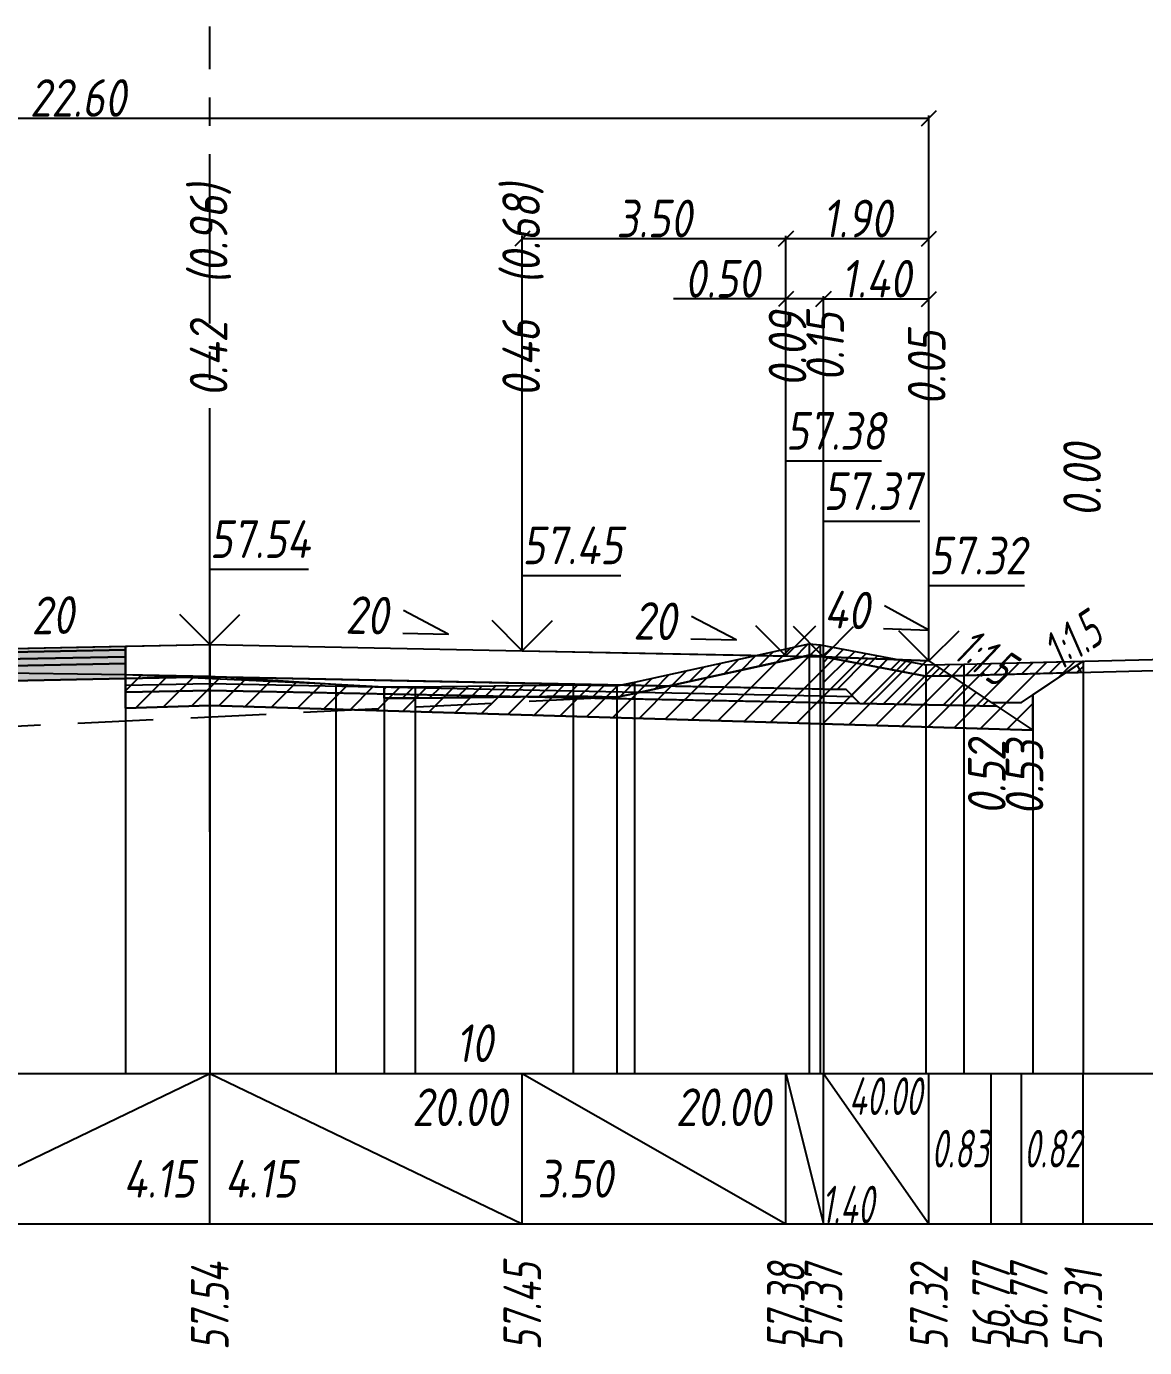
# Model space of a CAD drawing. Extents: x -717 to 1451, y -133302 to 233.
# Drawn here: x 171.2 to 245.4, y -77649.2 to -77561.5 of the extents above; entities that cross this region are included whole.
import ezdxf
from ezdxf.enums import TextEntityAlignment as Align

# ---------------------------------------------------------------- set-up
doc = ezdxf.new("R2010")
doc.units = 0
doc.linetypes.add('осевая2', pattern=[1.125, 0.75, -0.125, 0.125, -0.125])
doc.linetypes.add('штриховая', pattern=[0.75, 0.5, -0.25])
for name, color, linetype in [('Интерполированный поперечник', 2, 'Continuous'), ('Код_514', 1, 'Continuous'), ('Контур_0', 7, 'Continuous'), ('Контур_2521', 7, 'Continuous'), ('Контур_2564', 7, 'Continuous'), ('Контур_2660', 7, 'Continuous'), ('Контур_2665', 7, 'Continuous'), ('Контур_400', 7, 'Continuous'), ('Контур_508', 7, 'Continuous'), ('Контур_512', 7, 'Continuous'), ('Контур_513', 7, 'Continuous'), ('Красный поперечник', 1, 'Continuous'), ('Объём_2501', 7, 'Continuous'), ('Объём_2564', 7, 'Continuous'), ('Объём_2650', 7, 'Continuous'), ('Объём_2660', 7, 'Continuous'), ('Объём_2661', 7, 'Continuous'), ('Объём_2662', 7, 'Continuous'), ('Объём_2663', 7, 'Continuous'), ('Объём_2664', 7, 'Continuous'), ('Объём_2665', 7, 'Continuous'), ('Объём_2666', 7, 'Continuous'), ('Объём_2753', 7, 'Continuous'), ('Ось', 1, 'осевая2'), ('Откосы', 7, 'Continuous'), ('Отметки покрытия', 7, 'Continuous'), ('Рабочие отметки', 7, 'Continuous'), ('Рабочие отметки доп.', 7, 'Continuous'), ('Слои выравнивания', 7, 'Continuous'), ('Таблица', 7, 'Continuous'), ('Уклоны проезжей части', 7, 'Continuous'), ('Черный поперечник', 3, 'Continuous')]:
    doc.layers.add(name, color=color, linetype=linetype)
for name, color, linetype, true_color in [('Контур_2540', 2, 'Continuous', 0xffff00), ('Контур_2560', 2, 'Continuous', 0xffff00), ('Контур_2561', 7, 'Continuous', 0xff8040), ('Контур_2562', 3, 'Continuous', 0x00ff00), ('Контур_2563', 7, 'Continuous', 0xff8000), ('Контур_2570', 7, 'Continuous', 0x80ff00), ('Контур_2725', 7, 'Continuous', 0x323232), ('Контур_2736', 4, 'Continuous', 0x00ffff), ('Контур_2760', 7, 'Continuous', 0x323232), ('Контур_2761', 7, 'Continuous', 0x323232), ('Контур_2762', 7, 'Continuous', 0x323232), ('Контур_2763', 7, 'Continuous', 0x323232), ('Контур_402', 7, 'Continuous', 0xff6464), ('Контур_703', 4, 'Continuous', 0x00ffff), ('Контур_707', 4, 'Continuous', 0x00ffff), ('Контур_720', 131, 'Continuous', 0xaaffff), ('Объём_2500', 7, 'Continuous', 0xc0c0c0), ('Объём_2520', 7, 'Continuous', 0x80ffff), ('Объём_2540', 2, 'Continuous', 0xffff00), ('Объём_2560', 2, 'Continuous', 0xffff00), ('Объём_2561', 7, 'Continuous', 0xff8040), ('Объём_2562', 3, 'Continuous', 0x00ff00), ('Объём_2563', 7, 'Continuous', 0xff8000), ('Объём_2570', 7, 'Continuous', 0x80ff00), ('Объём_2600', 7, 'Continuous', 0x808000), ('Объём_2746', 2, 'Continuous', 0xffff00)]:
    doc.layers.add(name, color=color, linetype=linetype, true_color=true_color)
doc.styles.get("Standard").update_dxf_attribs({"font": 'txt', "height": 2.5})
doc.styles.add('М', font='romand.shx', dxfattribs={"width": 0.8, "oblique": 10, "height": 2.5})
doc.dimstyles.get("Standard").update_dxf_attribs({"dimtxt": 0.18, "dimasz": 0.18, "dimexe": 0.18, "dimexo": 0.0625, "dimgap": 0.09, "dimtad": 0, "dimtih": 1, "dimtoh": 1, "dimdec": 4, "dimzin": 0, "dimdsep": 46, "dimtxsty": 'Standard', "dimcen": 0.09, "dimadec": 0, "dimazin": 0, "dimtfac": 1, "dimtdec": 4, "dimtofl": 0, "dimtmove": 0, "dimatfit": 3, "dimfxl": 1, "dimtolj": 1, "dimtzin": 0, "dimarcsym": 0})

# ---------------------------------------------------------------- blocks, each defined once
blk = doc.blocks.new('_Oblique')
at = {"color": 0, "linetype": 'ByBlock', "lineweight": -2}
blk.add_line((-0.5, -0.5), (0.5, 0.5), dxfattribs=at)
blk = doc.blocks.new('*D3156')
at = {"color": 0, "lineweight": -2, "transparency": 16777216}
for p, q in [((224.122, -77603.344), (224.122, -77579.411)), ((224.122, -77579.591), (231.122, -77579.591)), ((231.122, -77603.624), (231.122, -77579.411))]:
    blk.add_line(p, q, dxfattribs=at)
at = {"layer": 'Defpoints', "color": 0, "transparency": 16777216}
for p in [(231.122, -77579.591), (224.122, -77603.406), (231.122, -77603.686)]:
    blk.add_point(p, dxfattribs=at)
at = {"color": 0, "lineweight": -2, "transparency": 16777216, "rotation": 180}
blk.add_blockref('_Oblique', (224.122, -77579.591), dxfattribs=at)
at = {"color": 0, "lineweight": -2, "transparency": 16777216}
blk.add_blockref('_Oblique', (231.122, -77579.591), dxfattribs=at)
at = {"color": 0, "transparency": 16777216, "insert": (227.622, -77578.251), "char_height": 2.5, "width": 0.69, "attachment_point": 5, "style": 'М'}
blk.add_mtext('\\A1;1.40', dxfattribs=at)
blk = doc.blocks.new('*D3158')
at = {"color": 0, "lineweight": -2, "transparency": 16777216}
for p, q in [((221.622, -77579.591), (214.169, -77579.591)), ((221.622, -77603.294), (221.622, -77579.411)), ((224.122, -77579.591), (221.622, -77579.591)), ((224.122, -77603.344), (224.122, -77579.411))]:
    blk.add_line(p, q, dxfattribs=at)
at = {"layer": 'Defpoints', "color": 0, "transparency": 16777216}
for p in [(224.122, -77579.591), (221.622, -77603.356), (224.122, -77603.406)]:
    blk.add_point(p, dxfattribs=at)
at = {"color": 0, "lineweight": -2, "transparency": 16777216, "rotation": 180}
blk.add_blockref('_Oblique', (221.622, -77579.591), dxfattribs=at)
at = {"color": 0, "lineweight": -2, "transparency": 16777216}
blk.add_blockref('_Oblique', (224.122, -77579.591), dxfattribs=at)
at = {"color": 0, "transparency": 16777216, "insert": (217.395, -77578.251), "char_height": 2.5, "width": 0.72, "attachment_point": 5, "style": 'М'}
blk.add_mtext('\\A1;0.50', dxfattribs=at)
blk = doc.blocks.new('*D3160')
at = {"color": 0, "lineweight": -2, "transparency": 16777216}
for p, q in [((204.122, -77602.944), (204.122, -77575.411)), ((221.622, -77575.591), (204.122, -77575.591)), ((221.622, -77603.294), (221.622, -77575.411))]:
    blk.add_line(p, q, dxfattribs=at)
at = {"layer": 'Defpoints', "color": 0, "transparency": 16777216}
for p in [(204.122, -77575.591), (204.122, -77603.006), (221.622, -77603.356)]:
    blk.add_point(p, dxfattribs=at)
at = {"color": 0, "lineweight": -2, "transparency": 16777216, "rotation": 180}
blk.add_blockref('_Oblique', (204.122, -77575.591), dxfattribs=at)
at = {"color": 0, "lineweight": -2, "transparency": 16777216}
blk.add_blockref('_Oblique', (221.622, -77575.591), dxfattribs=at)
at = {"color": 0, "transparency": 16777216, "insert": (212.872, -77574.251), "char_height": 2.5, "width": 0.75, "attachment_point": 5, "style": 'М'}
blk.add_mtext('\\A1;3.50', dxfattribs=at)
blk = doc.blocks.new('*D3161')
at = {"color": 0, "lineweight": -2, "transparency": 16777216}
for p, q in [((221.622, -77603.294), (221.622, -77575.411)), ((231.122, -77575.591), (221.622, -77575.591)), ((231.122, -77603.624), (231.122, -77575.411))]:
    blk.add_line(p, q, dxfattribs=at)
at = {"layer": 'Defpoints', "color": 0, "transparency": 16777216}
for p in [(221.622, -77575.591), (221.622, -77603.356), (231.122, -77603.686)]:
    blk.add_point(p, dxfattribs=at)
at = {"color": 0, "lineweight": -2, "transparency": 16777216, "rotation": 180}
blk.add_blockref('_Oblique', (221.622, -77575.591), dxfattribs=at)
at = {"color": 0, "lineweight": -2, "transparency": 16777216}
blk.add_blockref('_Oblique', (231.122, -77575.591), dxfattribs=at)
at = {"color": 0, "transparency": 16777216, "insert": (226.372, -77574.251), "char_height": 2.5, "width": 0.69, "attachment_point": 5, "style": 'М'}
blk.add_mtext('\\A1;1.90', dxfattribs=at)
blk = doc.blocks.new('*D3163')
at = {"color": 0, "lineweight": -2, "transparency": 16777216}
for p, q in [((118.122, -77603.974), (118.122, -77567.411)), ((118.122, -77567.591), (231.122, -77567.591)), ((231.122, -77603.624), (231.122, -77567.411))]:
    blk.add_line(p, q, dxfattribs=at)
at = {"layer": 'Defpoints', "color": 0, "transparency": 16777216}
for p in [(231.122, -77567.591), (118.122, -77604.036), (231.122, -77603.686)]:
    blk.add_point(p, dxfattribs=at)
at = {"color": 0, "lineweight": -2, "transparency": 16777216, "rotation": 180}
blk.add_blockref('_Oblique', (118.122, -77567.591), dxfattribs=at)
at = {"color": 0, "lineweight": -2, "transparency": 16777216}
blk.add_blockref('_Oblique', (231.122, -77567.591), dxfattribs=at)
at = {"color": 0, "transparency": 16777216, "insert": (174.622, -77566.251), "char_height": 2.5, "width": 0.93, "attachment_point": 5, "style": 'М'}
blk.add_mtext('\\A1;22.60', dxfattribs=at)

msp = doc.modelspace()

# ---------------------------------------------------------------- hatches: boundary and pattern name
at = {"layer": 'Объём_2563'}
h = msp.add_hatch(dxfattribs=at)
h.set_pattern_fill('ANSI31', color=256, scale=0.3)
h.paths.add_polyline_path([(225.622, -77605.524), (224.122, -77605.494), (224.122, -77603.344), (231.122, -77603.624), (235.622, -77606.624), (226.54, -77606.442)])
at = {"layer": 'Объём_2570'}
h = msp.add_hatch(dxfattribs=at)
h.set_pattern_fill('ANSI31', color=256, scale=0.2)
h.paths.add_polyline_path([(241.367, -77604.389), (233.437, -77604.593), (230.912, -77604.639), (223.907, -77603.3), (223.174, -77603.242), (211.578, -77605.786), (210.408, -77606.018), (207.501, -77605.963), (197.014, -77606.085), (194.942, -77606.089), (194.942, -77605.339), (197.014, -77605.335), (207.501, -77605.213), (210.408, -77605.268), (211.578, -77605.036), (223.174, -77602.492), (223.907, -77602.55), (230.912, -77603.889), (233.437, -77603.843), (241.367, -77603.639)])
at = {"layer": 'Объём_2600'}
h = msp.add_hatch(dxfattribs=at)
h.set_pattern_fill('ANSI31', color=6, scale=0.4)
h.paths.add_polyline_path([(183.372, -77606.579), (177.773, -77606.747), (177.773, -77604.534), (183.372, -77604.627)])
h.paths.add_polyline_path([(238.013, -77605.875), (238.013, -77608.218), (183.372, -77606.579), (183.372, -77604.627), (191.733, -77605.168), (194.942, -77605.339), (194.942, -77606.089), (197.014, -77606.085), (207.501, -77605.963), (210.408, -77606.018), (211.578, -77605.786), (223.174, -77603.242), (223.907, -77603.3), (230.912, -77604.639), (233.437, -77604.593), (240.197, -77604.419)])
h = msp.add_hatch(dxfattribs=at)
h.set_pattern_fill('HONEY', color=5, scale=0.3)
h.paths.add_polyline_path([(240.197, -77604.419), (241.367, -77603.639), (241.367, -77604.389)])
at = {"layer": 'Слои выравнивания'}
for color, points in [(2, [(125.122, -77603.694), (127.622, -77603.644), (134.678, -77603.503), (140.02, -77603.396), (145.122, -77603.294), (158.581, -77603.025), (162.622, -77602.944), (177.773, -77602.641), (177.773, -77602.891), (162.622, -77603.194), (158.581, -77603.275), (145.122, -77603.544), (140.02, -77603.646), (134.678, -77603.753), (127.622, -77603.894), (125.122, -77603.944)]), (3, [(125.122, -77603.944), (127.622, -77603.894), (134.678, -77603.753), (140.02, -77603.646), (145.122, -77603.544), (158.581, -77603.275), (162.622, -77603.194), (177.773, -77602.891), (177.773, -77603.341), (162.622, -77603.644), (158.581, -77603.725), (145.122, -77603.994), (140.02, -77604.096), (134.678, -77604.203), (127.622, -77604.344), (125.122, -77604.394)]), (4, [(125.122, -77604.394), (127.622, -77604.344), (134.678, -77604.203), (140.02, -77604.096), (145.122, -77603.994), (158.581, -77603.725), (162.622, -77603.644), (177.773, -77603.341), (177.773, -77603.791), (162.622, -77604.094), (158.581, -77604.175), (145.122, -77604.444), (140.02, -77604.546), (134.678, -77604.653), (127.622, -77604.794), (125.122, -77604.844)]), (5, [(125.122, -77604.844), (127.622, -77604.794), (134.678, -77604.653), (140.02, -77604.546), (145.122, -77604.444), (158.581, -77604.175), (162.622, -77604.094), (177.773, -77603.791), (177.773, -77604.791), (162.622, -77605.094), (158.581, -77605.175), (145.122, -77605.444), (140.02, -77605.546), (134.678, -77605.653), (127.622, -77605.794), (125.122, -77605.844)])]:
    msp.add_hatch(color=color, dxfattribs=at).paths.add_polyline_path(points)

# ---------------------------------------------------------------- linework, layer by layer
at = {"layer": 'Интерполированный поперечник', "linetype": 'штриховая', "ltscale": 10, "flags": 128}
msp.add_lwpolyline([(99.708, -77611.382), (210.408, -77606.018)], dxfattribs=at)
at = {"layer": 'Код_514'}
for p, q in [((162.622, -77641), (183.372, -77631)), ((183.372, -77641), (183.372, -77631)), ((183.372, -77631), (204.122, -77641)), ((204.122, -77641), (204.122, -77631)), ((204.122, -77631), (221.622, -77641)), ((221.622, -77641), (221.622, -77631)), ((221.622, -77631), (224.122, -77641)), ((224.122, -77641), (224.122, -77631)), ((224.122, -77631), (231.122, -77641)), ((231.122, -77641), (231.122, -77631)), ((235.256, -77641), (235.256, -77631)), ((237.256, -77641), (237.256, -77631)), ((241.367, -77641), (241.367, -77631))]:
    msp.add_line(p, q, dxfattribs=at)
at = {"layer": 'Контур_0', "color": 18, "true_color": 0x000000, "flags": 128}
for points in [[(177.773, -77602.641), (183.372, -77602.529), (183.372, -77604.679), (177.773, -77604.791), (177.773, -77602.641), (177.773, -77602.641)], [(204.122, -77602.944), (224.122, -77603.344), (224.122, -77605.494), (183.372, -77604.679), (183.372, -77602.529), (204.122, -77602.944), (204.122, -77602.944)], [(177.773, -77604.791), (183.372, -77604.679), (183.372, -77605.579), (177.773, -77605.691), (177.773, -77604.791), (177.773, -77604.791)], [(204.122, -77605.094), (225.622, -77605.524), (226.54, -77606.442), (183.372, -77605.579), (183.372, -77604.679), (204.122, -77605.094), (204.122, -77605.094)], [(224.122, -77605.494), (225.622, -77605.524), (226.54, -77606.442), (235.622, -77606.624)]]:
    msp.add_lwpolyline(points, dxfattribs=at)
at = {"layer": 'Контур_2521', "color": 18, "true_color": 0x000000, "flags": 128}
for points in [[(177.773, -77605.241), (183.372, -77605.129)], [(183.372, -77605.129), (226.081, -77605.983)]]:
    msp.add_lwpolyline(points, dxfattribs=at)
at = {"layer": 'Контур_2540', "flags": 128}
for points in [[(177.773, -77605.691), (183.372, -77605.579), (183.372, -77606.579), (177.773, -77606.747), (177.773, -77605.691), (177.773, -77605.691)], [(183.372, -77606.579), (183.372, -77605.579), (235.622, -77606.624), (238.013, -77608.218), (183.372, -77606.579), (183.372, -77606.579)]]:
    msp.add_lwpolyline(points, dxfattribs=at)
at = {"layer": 'Контур_2560', "flags": 128}
msp.add_lwpolyline([(224.122, -77603.344), (231.122, -77603.624), (231.122, -77603.624), (231.122, -77603.624)], dxfattribs=at)
at = {"layer": 'Контур_2561', "flags": 128}
msp.add_lwpolyline([(224.122, -77603.344), (224.122, -77603.344), (231.122, -77603.624), (231.122, -77603.624), (224.122, -77603.344)], dxfattribs=at)
at = {"layer": 'Контур_2562', "flags": 128}
msp.add_lwpolyline([(231.122, -77603.624), (231.122, -77603.624), (231.122, -77603.624), (231.122, -77603.624), (231.122, -77603.624)], dxfattribs=at)
at = {"layer": 'Контур_2563', "flags": 128}
msp.add_lwpolyline([(225.622, -77605.524), (224.122, -77605.494), (224.122, -77603.344), (231.122, -77603.624), (235.622, -77606.624), (226.54, -77606.442), (225.622, -77605.524), (225.622, -77605.524)], dxfattribs=at)
at = {"layer": 'Контур_2564', "flags": 128}
msp.add_lwpolyline([(224.122, -77603.344), (231.122, -77603.624)], dxfattribs=at)
at = {"layer": 'Контур_2570', "flags": 128}
msp.add_lwpolyline([(158.581, -77604.251), (177.773, -77604.534), (183.372, -77604.627), (183.385, -77604.628), (191.733, -77605.168), (194.942, -77605.339), (194.942, -77606.089), (197.014, -77606.085), (207.501, -77605.963), (210.408, -77606.018), (211.578, -77605.786), (223.174, -77603.242), (223.907, -77603.3), (230.912, -77604.639), (233.437, -77604.593), (248.621, -77604.202)], dxfattribs=at)
at = {"layer": 'Контур_2660', "flags": 128}
for points in [[(177.773, -77606.747), (183.372, -77606.579)], [(183.372, -77606.579), (238.013, -77608.218)]]:
    msp.add_lwpolyline(points, dxfattribs=at)
at = {"layer": 'Контур_2665', "flags": 128}
msp.add_lwpolyline([(231.122, -77603.624), (231.122, -77603.624)], dxfattribs=at)
at = {"layer": 'Контур_2725', "flags": 128}
msp.add_lwpolyline([(125.122, -77605.844), (127.622, -77605.794), (134.678, -77605.653), (140.02, -77605.546), (145.122, -77605.444), (158.581, -77605.175), (162.622, -77605.094), (177.773, -77604.791)], dxfattribs=at)
at = {"layer": 'Контур_2736', "flags": 128}
msp.add_lwpolyline([(231.122, -77603.624), (231.122, -77603.624)], dxfattribs=at)
at = {"layer": 'Контур_2760', "flags": 128}
msp.add_lwpolyline([(125.122, -77603.694), (127.622, -77603.644), (134.678, -77603.503), (140.02, -77603.396), (145.122, -77603.294), (158.581, -77603.025), (162.622, -77602.944), (177.773, -77602.641)], dxfattribs=at)
at = {"layer": 'Контур_2761', "flags": 128}
msp.add_lwpolyline([(125.122, -77603.944), (127.622, -77603.894), (134.678, -77603.753), (140.02, -77603.646), (145.122, -77603.544), (158.581, -77603.275), (162.622, -77603.194), (177.773, -77602.891)], dxfattribs=at)
at = {"layer": 'Контур_2762', "flags": 128}
msp.add_lwpolyline([(125.122, -77604.394), (127.622, -77604.344), (134.678, -77604.203), (140.02, -77604.096), (145.122, -77603.994), (158.581, -77603.725), (162.622, -77603.644), (177.773, -77603.341)], dxfattribs=at)
at = {"layer": 'Контур_2763', "flags": 128}
msp.add_lwpolyline([(125.122, -77604.844), (127.622, -77604.794), (134.678, -77604.653), (140.02, -77604.546), (145.122, -77604.444), (158.581, -77604.175), (162.622, -77604.094), (177.773, -77603.791)], dxfattribs=at)
at = {"layer": 'Контур_400', "flags": 128}
for points in [[(125.122, -77603.694), (127.622, -77603.644), (127.622, -77603.644), (145.122, -77603.294), (145.122, -77603.294), (145.122, -77603.294), (145.122, -77603.294), (162.622, -77602.944), (183.372, -77602.529)], [(183.372, -77602.529), (204.122, -77602.944), (221.622, -77603.294), (221.622, -77603.294), (221.622, -77603.294), (221.622, -77603.294), (221.622, -77603.294), (221.622, -77603.294), (224.122, -77603.344)]]:
    msp.add_lwpolyline(points, dxfattribs=at)
at = {"layer": 'Контур_402', "flags": 128}
msp.add_lwpolyline([(110.955, -77608.751), (125.122, -77608.326), (125.122, -77605.844), (177.773, -77604.791), (177.773, -77606.747), (183.372, -77606.579), (238.013, -77608.218)], dxfattribs=at)
at = {"layer": 'Контур_508', "flags": 128}
msp.add_lwpolyline([(107.582, -77611), (110.955, -77608.751), (125.122, -77608.326), (125.122, -77605.844), (177.773, -77604.791), (177.773, -77606.747), (183.372, -77606.579), (238.013, -77608.218), (238.013, -77605.875), (241.367, -77603.639)], dxfattribs=at)
at = {"layer": 'Контур_512', "flags": 128}
msp.add_lwpolyline([(177.773, -77606.747), (183.372, -77606.579), (238.013, -77608.218), (238.013, -77605.875), (241.367, -77603.639)], dxfattribs=at)
at = {"layer": 'Контур_513', "flags": 128}
msp.add_lwpolyline([(107.582, -77611), (110.955, -77608.751), (125.122, -77608.326), (125.122, -77605.844), (177.773, -77604.791), (177.773, -77606.747), (183.372, -77606.579), (238.013, -77608.218), (238.013, -77605.875), (241.367, -77603.639)], dxfattribs=at)
at = {"layer": 'Контур_703', "flags": 128}
for points in [[(231.122, -77603.624), (231.122, -77603.624)], [(231.122, -77603.624), (235.256, -77606.38)], [(231.122, -77603.624), (235.256, -77606.38)]]:
    msp.add_lwpolyline(points, dxfattribs=at)
at = {"layer": 'Контур_707', "flags": 128}
msp.add_lwpolyline([(237.256, -77606.38), (241.367, -77603.639)], dxfattribs=at)
msp.add_lwpolyline([(237.256, -77606.38), (241.367, -77603.639)], dxfattribs=at)
at = {"layer": 'Контур_720', "flags": 128}
msp.add_lwpolyline([(235.256, -77606.38), (237.256, -77606.38)], dxfattribs=at)
at = {"layer": 'Красный поперечник'}
for p, q in [((162.622, -77602.944), (183.372, -77602.529)), ((183.372, -77602.529), (204.122, -77602.944)), ((204.122, -77602.944), (221.622, -77603.294)), ((221.622, -77603.294), (224.122, -77603.344)), ((224.122, -77603.344), (231.122, -77603.624)), ((231.122, -77603.624), (235.256, -77606.38)), ((237.256, -77606.38), (241.367, -77603.639)), ((241.367, -77603.639), (241.367, -77631)), ((238.013, -77605.875), (238.013, -77631)), ((177.773, -77606.747), (177.773, -77631)), ((183.372, -77606.579), (183.372, -77631)), ((235.256, -77606.38), (237.256, -77606.38)), ((238.013, -77608.218), (238.013, -77631))]:
    msp.add_line(p, q, dxfattribs=at)
at = {"layer": 'Объём_2500', "color": 18, "true_color": 0x000000, "flags": 128}
for points in [[(177.773, -77602.641), (183.372, -77602.529), (183.372, -77604.679), (177.773, -77604.791), (177.773, -77602.641), (177.773, -77602.641)], [(204.122, -77602.944), (224.122, -77603.344), (224.122, -77605.494), (183.372, -77604.679), (183.372, -77602.529), (204.122, -77602.944), (204.122, -77602.944)]]:
    msp.add_lwpolyline(points, dxfattribs=at)
at = {"layer": 'Объём_2501', "flags": 128}
for points in [[(125.122, -77603.694), (127.622, -77603.644), (127.622, -77603.644), (145.122, -77603.294), (145.122, -77603.294), (145.122, -77603.294), (145.122, -77603.294), (162.622, -77602.944), (183.372, -77602.529)], [(183.372, -77602.529), (204.122, -77602.944), (221.622, -77603.294), (221.622, -77603.294), (221.622, -77603.294), (221.622, -77603.294), (221.622, -77603.294), (221.622, -77603.294), (224.122, -77603.344)]]:
    msp.add_lwpolyline(points, dxfattribs=at)
at = {"layer": 'Объём_2520', "color": 250, "flags": 128}
for points in [[(177.773, -77604.791), (183.372, -77604.679), (183.372, -77605.579), (177.773, -77605.691), (177.773, -77604.791), (177.773, -77604.791)], [(204.122, -77605.094), (225.622, -77605.524), (226.54, -77606.442), (183.372, -77605.579), (183.372, -77604.679), (204.122, -77605.094), (204.122, -77605.094)]]:
    msp.add_lwpolyline(points, dxfattribs=at)
at = {"layer": 'Объём_2540', "flags": 128}
for points in [[(177.773, -77605.691), (183.372, -77605.579), (183.372, -77606.579), (177.773, -77606.747), (177.773, -77605.691), (177.773, -77605.691)], [(183.372, -77606.579), (183.372, -77605.579), (235.622, -77606.624), (238.013, -77608.218), (183.372, -77606.579), (183.372, -77606.579)]]:
    msp.add_lwpolyline(points, dxfattribs=at)
at = {"layer": 'Объём_2560', "flags": 128}
msp.add_lwpolyline([(224.122, -77603.344), (231.122, -77603.624), (231.122, -77603.624), (231.122, -77603.624)], dxfattribs=at)
at = {"layer": 'Объём_2561', "flags": 128}
msp.add_lwpolyline([(224.122, -77603.344), (224.122, -77603.344), (231.122, -77603.624), (231.122, -77603.624), (224.122, -77603.344)], dxfattribs=at)
at = {"layer": 'Объём_2562', "flags": 128}
msp.add_lwpolyline([(231.122, -77603.624), (231.122, -77603.624), (231.122, -77603.624), (231.122, -77603.624), (231.122, -77603.624)], dxfattribs=at)
at = {"layer": 'Объём_2563', "color": 250, "flags": 128}
msp.add_lwpolyline([(225.622, -77605.524), (224.122, -77605.494), (224.122, -77603.344), (231.122, -77603.624), (235.622, -77606.624), (226.54, -77606.442), (225.622, -77605.524), (225.622, -77605.524)], dxfattribs=at)
at = {"layer": 'Объём_2564', "flags": 128}
msp.add_lwpolyline([(224.122, -77603.344), (231.122, -77603.624)], dxfattribs=at)
at = {"layer": 'Объём_2570', "flags": 128}
msp.add_lwpolyline([(241.367, -77604.389), (233.437, -77604.593), (230.912, -77604.639), (223.907, -77603.3), (223.174, -77603.242), (211.578, -77605.786), (210.408, -77606.018), (207.501, -77605.963), (197.014, -77606.085), (194.942, -77606.089), (194.942, -77605.339), (197.014, -77605.335), (207.501, -77605.213), (210.408, -77605.268), (211.578, -77605.036), (223.174, -77602.492), (223.907, -77602.55), (230.912, -77603.889), (233.437, -77603.843), (241.367, -77603.639), (241.367, -77604.389), (241.367, -77604.389)], dxfattribs=at)
at = {"layer": 'Объём_2600', "color": 5, "flags": 128}
msp.add_lwpolyline([(240.197, -77604.419), (241.367, -77603.639), (241.367, -77604.389), (240.197, -77604.419), (240.197, -77604.419)], dxfattribs=at)
at = {"layer": 'Объём_2650', "color": 6, "flags": 128}
for points in [[(238.013, -77605.875), (238.013, -77608.218), (183.372, -77606.579), (183.372, -77604.627), (191.733, -77605.168), (194.942, -77605.339), (194.942, -77606.089), (197.014, -77606.085), (207.501, -77605.963), (210.408, -77606.018), (211.578, -77605.786), (223.174, -77603.242), (223.907, -77603.3), (230.912, -77604.639), (233.437, -77604.593), (240.197, -77604.419), (238.013, -77605.875), (238.013, -77605.875)], [(183.372, -77606.579), (177.773, -77606.747), (177.773, -77604.534), (183.372, -77604.627), (183.372, -77606.579), (183.372, -77606.579)]]:
    msp.add_lwpolyline(points, dxfattribs=at)
at = {"layer": 'Объём_2660', "flags": 128}
for points in [[(177.773, -77606.747), (183.372, -77606.579)], [(183.372, -77606.579), (238.013, -77608.218)]]:
    msp.add_lwpolyline(points, dxfattribs=at)
at = {"layer": 'Объём_2661', "flags": 128}
msp.add_lwpolyline([(231.122, -77603.624), (235.256, -77606.38)], dxfattribs=at)
at = {"layer": 'Объём_2662', "flags": 128}
msp.add_lwpolyline([(237.256, -77606.38), (241.367, -77603.639)], dxfattribs=at)
at = {"layer": 'Объём_2663', "flags": 128}
msp.add_lwpolyline([(235.256, -77606.38), (237.256, -77606.38)], dxfattribs=at)
at = {"layer": 'Объём_2664', "flags": 128}
msp.add_lwpolyline([(235.256, -77606.38), (237.256, -77606.38)], dxfattribs=at)
at = {"layer": 'Объём_2665', "flags": 128}
msp.add_lwpolyline([(231.122, -77603.624), (231.122, -77603.624)], dxfattribs=at)
at = {"layer": 'Объём_2666', "flags": 128}
msp.add_lwpolyline([(231.122, -77603.624), (231.122, -77603.624)], dxfattribs=at)
at = {"layer": 'Объём_2746', "flags": 128}
msp.add_lwpolyline([(238.013, -77608.218), (183.372, -77606.579), (177.773, -77606.747), (177.773, -77604.534), (191.733, -77605.168), (194.942, -77605.339), (194.942, -77606.089), (197.014, -77606.085), (207.501, -77605.963), (210.408, -77606.018), (211.578, -77605.786), (222.828, -77603.318), (224.122, -77603.344), (230.912, -77604.639), (232.598, -77604.608), (235.256, -77606.38), (237.256, -77606.38), (238.013, -77605.875), (238.013, -77608.218), (238.013, -77608.218)], dxfattribs=at)
at = {"layer": 'Объём_2753', "flags": 128}
msp.add_lwpolyline([(177.773, -77602.641), (177.773, -77602.641)], dxfattribs=at)
at = {"layer": 'Ось', "ltscale": 15}
msp.add_line((183.372, -77614.971), (183.372, -77561.5), dxfattribs=at)
at = {"layer": 'Отметки покрытия', "color": 1}
for p, q in [((221.622, -77603.294), (221.622, -77590.344)), ((221.622, -77590.344), (227.972, -77590.344)), ((224.122, -77603.344), (224.122, -77594.344)), ((224.122, -77594.344), (230.522, -77594.344)), ((183.372, -77602.529), (183.372, -77597.529)), ((183.372, -77597.529), (189.922, -77597.529)), ((204.122, -77602.944), (204.122, -77597.944)), ((204.122, -77597.944), (210.672, -77597.944)), ((231.122, -77603.624), (231.122, -77598.624)), ((231.122, -77598.624), (237.472, -77598.624)), ((183.372, -77602.529), (181.372, -77600.529)), ((183.372, -77602.529), (185.372, -77600.529)), ((204.122, -77602.944), (202.122, -77600.944)), ((204.122, -77602.944), (206.122, -77600.944)), ((221.622, -77603.294), (219.622, -77601.294)), ((221.622, -77603.294), (223.622, -77601.294)), ((224.122, -77603.344), (222.122, -77601.344)), ((224.122, -77603.344), (226.122, -77601.344)), ((231.122, -77603.624), (229.122, -77601.624)), ((231.122, -77603.624), (233.122, -77601.624))]:
    msp.add_line(p, q, dxfattribs=at)
at = {"layer": 'Слои выравнивания'}
for p, q in [((177.773, -77602.641), (177.773, -77631)), ((224.122, -77603.344), (224.122, -77631))]:
    msp.add_line(p, q, dxfattribs=at)
at = {"layer": 'Слои выравнивания', "color": 2, "flags": 128}
msp.add_lwpolyline([(125.122, -77603.694), (127.622, -77603.644), (134.678, -77603.503), (140.02, -77603.396), (145.122, -77603.294), (158.581, -77603.025), (162.622, -77602.944), (177.773, -77602.641), (177.773, -77602.891), (162.622, -77603.194), (158.581, -77603.275), (145.122, -77603.544), (140.02, -77603.646), (134.678, -77603.753), (127.622, -77603.894), (125.122, -77603.944)], close=True, dxfattribs=at)
at = {"layer": 'Слои выравнивания', "color": 3, "flags": 128}
msp.add_lwpolyline([(125.122, -77603.944), (127.622, -77603.894), (134.678, -77603.753), (140.02, -77603.646), (145.122, -77603.544), (158.581, -77603.275), (162.622, -77603.194), (177.773, -77602.891), (177.773, -77603.341), (162.622, -77603.644), (158.581, -77603.725), (145.122, -77603.994), (140.02, -77604.096), (134.678, -77604.203), (127.622, -77604.344), (125.122, -77604.394)], close=True, dxfattribs=at)
at = {"layer": 'Слои выравнивания', "color": 4, "flags": 128}
msp.add_lwpolyline([(125.122, -77604.394), (127.622, -77604.344), (134.678, -77604.203), (140.02, -77604.096), (145.122, -77603.994), (158.581, -77603.725), (162.622, -77603.644), (177.773, -77603.341), (177.773, -77603.791), (162.622, -77604.094), (158.581, -77604.175), (145.122, -77604.444), (140.02, -77604.546), (134.678, -77604.653), (127.622, -77604.794), (125.122, -77604.844)], close=True, dxfattribs=at)
at = {"layer": 'Слои выравнивания', "color": 5, "flags": 128}
msp.add_lwpolyline([(125.122, -77604.844), (127.622, -77604.794), (134.678, -77604.653), (140.02, -77604.546), (145.122, -77604.444), (158.581, -77604.175), (162.622, -77604.094), (177.773, -77603.791), (177.773, -77604.791), (162.622, -77605.094), (158.581, -77605.175), (145.122, -77605.444), (140.02, -77605.546), (134.678, -77605.653), (127.622, -77605.794), (125.122, -77605.844)], close=True, dxfattribs=at)
at = {"layer": 'Таблица'}
for p, q in [((82.582, -77631), (266.367, -77631)), ((82.582, -77641), (266.367, -77641))]:
    msp.add_line(p, q, dxfattribs=at)
at = {"layer": 'Уклоны проезжей части', "color": 1, "flags": 128}
for points in [[(196.194, -77601.784), (199.194, -77601.844), (196.224, -77600.284)], [(228.109, -77601.47), (231.107, -77601.59), (228.169, -77599.971)], [(215.319, -77602.166), (218.319, -77602.226), (215.349, -77600.666)]]:
    msp.add_lwpolyline(points, dxfattribs=at)
at = {"layer": 'Черный поперечник', "color": 7}
for p, q in [((223.174, -77602.492), (223.174, -77631)), ((223.907, -77602.55), (223.907, -77631)), ((230.912, -77603.889), (230.912, -77631)), ((233.437, -77603.843), (233.437, -77631)), ((177.773, -77604.534), (177.773, -77631)), ((183.372, -77604.627), (183.372, -77631)), ((183.385, -77604.628), (183.385, -77631)), ((211.578, -77605.036), (211.578, -77631)), ((191.733, -77605.168), (191.733, -77631)), ((194.942, -77605.339), (194.942, -77631)), ((197.014, -77605.335), (197.014, -77631)), ((207.501, -77605.213), (207.501, -77631)), ((210.408, -77605.268), (210.408, -77631))]:
    msp.add_line(p, q, dxfattribs=at)
at = {"layer": 'Черный поперечник', "flags": 128}
msp.add_lwpolyline([(82.582, -77610.982), (94.986, -77610.626), (99.708, -77610.632), (107.138, -77609.922), (115.6, -77607.414), (117.85, -77606.575), (121.893, -77606.186), (134.678, -77604.827), (140.02, -77604.7), (158.581, -77604.251), (177.773, -77604.534), (183.372, -77604.627), (183.385, -77604.628), (191.733, -77605.168), (194.942, -77605.339), (197.014, -77605.335), (207.501, -77605.213), (210.408, -77605.268), (211.578, -77605.036), (223.174, -77602.492), (223.907, -77602.55), (230.912, -77603.889), (233.437, -77603.843), (248.621, -77603.452)], dxfattribs=at)

# ---------------------------------------------------------------- texts
at = {"layer": 'Код_514', "style": 'М', "oblique": 10}
for s, width, p in [('40.00', 0.6, (230.649, -77631.266)), ('20.00', 0.8, (203.122, -77632)), ('20.00', 0.8, (220.622, -77632))]:
    msp.add_text(s, height=2.5, dxfattribs=dict(at, width=width)).set_placement(p, align=Align.TOP_RIGHT)
at = {"layer": 'Код_514', "style": 'М', "oblique": 10, "width": 0.6}
for s, p in [('0.83', (233.189, -77636)), ('0.82', (239.311, -77636))]:
    msp.add_text(s, height=2.5, dxfattribs=at).set_placement(p, align=Align.MIDDLE_CENTER)
at = {"layer": 'Код_514', "style": 'М', "oblique": 10, "width": 0.8}
msp.add_text('4.15', height=2.5, dxfattribs=at).set_placement((182.372, -77640), align=Align.BOTTOM_RIGHT)
at = {"layer": 'Код_514', "style": 'М', "oblique": 10}
for s, width, p in [('4.15', 0.8, (184.372, -77640)), ('3.50', 0.8, (205.122, -77640)), ('1.40', 0.6, (223.973, -77641.713))]:
    msp.add_text(s, height=2.5, dxfattribs=dict(at, width=width)).set_placement(p, align=Align.BOTTOM_LEFT)
at = {"layer": 'Код_514', "style": 'М', "oblique": 10, "width": 0.7}
for s, p in [('57.54', (183.372, -77649.382)), ('57.45', (204.122, -77649.382)), ('57.38', (221.622, -77649.382)), ('57.37', (224.122, -77649.382)), ('57.32', (231.122, -77649.382)), ('56.77', (235.256, -77649.382)), ('56.77', (237.756, -77649.382)), ('57.31', (241.367, -77649.382))]:
    msp.add_text(s, height=2.5, rotation=90, dxfattribs=at).set_placement(p, align=Align.MIDDLE_LEFT)
at = {"layer": 'Откосы', "color": 1, "style": 'М', "oblique": 10}
for s, rotation, width, p in [('20', 1.14576, 0.8, (172.977, -77602.593)), ('20', 358.85423, 0.8, (193.767, -77602.593)), ('20', 358.85423, 0.8, (212.892, -77602.975)), ('40', 357.70938, 0.8, (225.606, -77602.232)), ('1:1.5', 33.69007, 0.6, (241.761, -77603.923)), ('1:1.5', 326.30994, 0.6, (233.743, -77605.026))]:
    msp.add_text(s, height=2.5, rotation=rotation, dxfattribs=dict(at, width=width)).set_placement(p, align=Align.BOTTOM_CENTER)
at = {"layer": 'Отметки покрытия', "color": 1, "style": 'М', "oblique": 10, "width": 0.8}
for s, p in [('57.38', (221.622, -77590.351)), ('57.37', (224.122, -77594.351)), ('57.54', (183.372, -77597.536)), ('57.45', (204.122, -77597.951)), ('57.32', (231.122, -77598.631))]:
    msp.add_text(s, height=2.5, dxfattribs=at).set_placement(p, align=Align.BOTTOM_LEFT)
at = {"layer": 'Рабочие отметки', "color": 1, "style": 'М', "oblique": 10, "width": 0.8}
for s, p in [('0.09', (221.73, -77580.427)), ('0.15', (224.23, -77580.477)), ('0.52', (234.964, -77608.857)), ('0.53', (237.464, -77608.857))]:
    msp.add_text(s, height=2.5, rotation=90, dxfattribs=at).set_placement(p, align=Align.MIDDLE_RIGHT)
for s, p in [('0.42', (183.294, -77586.094)), ('0.46', (204.044, -77586.094)), ('0.05', (230.971, -77586.672)), ('0.00', (241.289, -77594.07))]:
    msp.add_text(s, height=2.5, rotation=90, dxfattribs=at).set_placement(p, align=Align.MIDDLE_LEFT)
at = {"layer": 'Рабочие отметки доп.', "color": 1, "style": 'М', "oblique": 10, "width": 0.8}
for s, p in [('(0.96)', (183.294, -77578.594)), ('(0.68)', (204.044, -77578.594))]:
    msp.add_text(s, height=2.5, rotation=90, dxfattribs=at).set_placement(p, align=Align.MIDDLE_LEFT)
at = {"layer": 'Слои выравнивания', "style": 'М', "oblique": 10, "width": 0.8}
msp.add_text('10', height=2.5, dxfattribs=at).set_placement((200.947, -77631), align=Align.BOTTOM_CENTER)

# ---------------------------------------------------------------- dimensions: what is measured, and where the dimension line sits
at = {"color": 5}
for base, p1, picture, middle in [((231.122, -77567.591), (118.122, -77604.036), '*D3163', (174.622, -77566.251)), ((231.122, -77579.591), (224.122, -77603.406), '*D3156', (227.622, -77578.251))]:
    dim = msp.add_linear_dim(base=base, p1=p1, p2=(231.122, -77603.686), angle=180, dimstyle='Standard', override={"dimtxt": 2.5, "dimasz": 1, "dimtad": 1, "dimdec": 2, "dimlfac": 0.2, "dimtxsty": 'М', "dimblk1": 'Oblique', "dimblk2": 'Oblique', "dimsah": 1}, dxfattribs=at)
    dim.commit()
    dim.dimension.update_dxf_attribs({"geometry": picture, "text_midpoint": middle})
for base, p1, p2, picture, middle in [((204.122, -77575.591), (221.622, -77603.356), (204.122, -77603.006), '*D3160', (212.872, -77574.251)), ((221.622, -77575.591), (231.122, -77603.686), (221.622, -77603.356), '*D3161', (226.372, -77574.251))]:
    dim = msp.add_linear_dim(base=base, p1=p1, p2=p2, dimstyle='Standard', override={"dimtxt": 2.5, "dimasz": 1, "dimtad": 1, "dimdec": 2, "dimlfac": 0.2, "dimtxsty": 'М', "dimblk1": 'Oblique', "dimblk2": 'Oblique', "dimsah": 1}, dxfattribs=at)
    dim.commit()
    dim.dimension.update_dxf_attribs({"geometry": picture, "text_midpoint": middle})
dim = msp.add_linear_dim(base=(224.122, -77579.591), p1=(221.622, -77603.356), p2=(224.122, -77603.406), angle=180, dimstyle='Standard', override={"dimtxt": 2.5, "dimasz": 1, "dimtad": 1, "dimdec": 2, "dimlfac": 0.2, "dimtxsty": 'М', "dimblk1": 'Oblique', "dimblk2": 'Oblique', "dimsah": 1}, dxfattribs=at)
dim.commit()
dim.dimension.update_dxf_attribs({"geometry": '*D3158', "text_midpoint": (217.395, -77579.591), "dimtype": 160})

doc.saveas('drawing.dxf')
